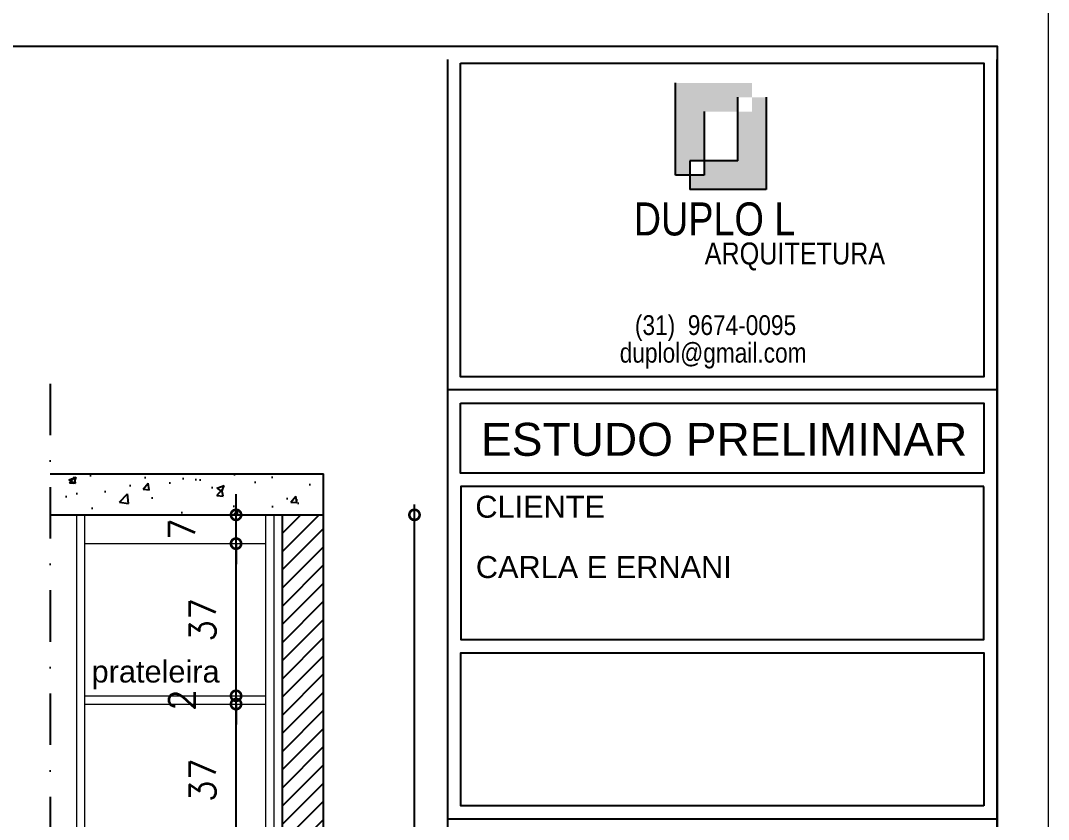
# Model space of a CAD drawing. Extents: x 126968 to 132038, y -1805 to 3860.
# Drawn here: x 131787.9 to 132037.7, y 619.3 to 813.5 of the extents above; entities that cross this region are included whole.
import ezdxf
from ezdxf.enums import TextEntityAlignment as Align

# ---------------------------------------------------------------- set-up
doc = ezdxf.new("R2010")
doc.units = 0
doc.header["$MEASUREMENT"] = 0
doc.header["$PDMODE"] = 3
doc.linetypes.add('DASHDOT', pattern=[1, 0.5, -0.25, 0, -0.25])
doc.layers.get('0').update_dxf_attribs({"linetype": 'CONTINUOUS'})
doc.layers.get('Defpoints').update_dxf_attribs({"linetype": 'CONTINUOUS'})
for name, color, linetype in [('ARQ-CARIMBO', 1, 'CONTINUOUS'), ('PENA01', 1, 'CONTINUOUS'), ('PENA02', 2, 'CONTINUOUS'), ('PENA03', 3, 'CONTINUOUS'), ('Pena05', 5, 'CONTINUOUS'), ('PENA06', 6, 'CONTINUOUS')]:
    doc.layers.add(name, color=color, linetype=linetype)
for name, color, linetype, lineweight in [('COTA', 8, 'CONTINUOUS', 5), ('PENA 02', 2, 'CONTINUOUS', 9), ('PENA 03', 3, 'CONTINUOUS', 15), ('PENA 05', 5, 'CONTINUOUS', 25)]:
    doc.layers.add(name, color=color, linetype=linetype, lineweight=lineweight)
doc.styles.add('Arial', font='arial.ttf', dxfattribs={"height": 0.3125})
doc.styles.add('R80E25', font='arial.ttf')
doc.styles.add('SR80', font='arial.ttf', dxfattribs={"height": 5})
doc.styles.get("Standard").update_dxf_attribs({"font": 'romans.shx'})
doc.dimstyles.new('COTAS_1_25', dxfattribs={"dimscale": 25, "dimtxt": 0.25, "dimasz": 0.2, "dimexe": 0.1, "dimexo": 0.2, "dimgap": 0.2, "dimtad": 1, "dimdsep": 46, "dimtxsty": 'Standard', "dimblk1": 'DOTSMALL', "dimblk2": 'DOTSMALL', "dimsah": 1, "dimcen": 0.1, "dimdle": 0.1, "dimse1": 1, "dimse2": 1, "dimclrt": 2, "dimadec": 0, "dimazin": 0, "dimtfac": 1, "dimtmove": 2, "dimatfit": 3, "dimldrblk": 'DOTSMALL', "dimfxl": 1, "dimtolj": 1, "dimtzin": 0, "dimarcsym": 0})

# ---------------------------------------------------------------- blocks, each defined once
blk = doc.blocks.new('_DOTSMALL')
at = {"color": 0, "linetype": 'ByBlock', "const_width": 0.5}
blk.add_lwpolyline([(-0.0625, 0, 1), (0.0625, 0, 1)], format="xyb", close=True, dxfattribs=at)
blk = doc.blocks.new('*D180')
at = {"layer": 'COTA', "color": 0, "lineweight": -2, "transparency": 16777216}
blk.add_line((131840.27, 607.88), (131840.27, 649.88), dxfattribs=at)
at = {"layer": 'Defpoints', "color": 0, "transparency": 16777216}
for p in [(131840.27, 647.38), (131847.55, 647.38), (131847.55, 610.38)]:
    blk.add_point(p, dxfattribs=at)
at = {"layer": 'COTA', "color": 0, "lineweight": -2, "transparency": 16777216, "xscale": 5, "yscale": 5, "zscale": 5}
for p, rotation in [((131840.27, 647.38), 90), ((131840.27, 610.38), 270)]:
    blk.add_blockref('_DOTSMALL', p, dxfattribs=dict(at, rotation=rotation))
at = {"layer": 'COTA', "color": 2, "transparency": 16777216, "insert": (131832.14, 628.88), "char_height": 6.25, "attachment_point": 5, "rotation": 90}
blk.add_mtext('\\A1;37', dxfattribs=at)
blk = doc.blocks.new('*D181')
at = {"layer": 'COTA', "color": 0, "lineweight": -2, "transparency": 16777216}
for p, q in [((131840.27, 649.38), (131840.27, 654.38)), ((131840.27, 647.38), (131840.27, 649.38)), ((131840.27, 647.38), (131840.27, 642.38))]:
    blk.add_line(p, q, dxfattribs=at)
at = {"layer": 'Defpoints', "color": 0, "transparency": 16777216}
for p in [(131840.27, 649.38), (131847.55, 649.38), (131847.55, 647.38)]:
    blk.add_point(p, dxfattribs=at)
at = {"layer": 'COTA', "color": 0, "lineweight": -2, "transparency": 16777216, "xscale": 5, "yscale": 5, "zscale": 5}
for p, rotation in [((131840.27, 649.38), 270), ((131840.27, 647.38), 90)]:
    blk.add_blockref('_DOTSMALL', p, dxfattribs=dict(at, rotation=rotation))
at = {"layer": 'COTA', "color": 2, "transparency": 16777216, "insert": (131827.14, 648.38), "char_height": 6.25, "attachment_point": 5, "rotation": 90}
blk.add_mtext('\\A1;2', dxfattribs=at)
blk = doc.blocks.new('*D182')
at = {"layer": 'COTA', "color": 0, "lineweight": -2, "transparency": 16777216}
blk.add_line((131840.27, 646.88), (131840.27, 688.88), dxfattribs=at)
at = {"layer": 'Defpoints', "color": 0, "transparency": 16777216}
for p in [(131840.27, 686.38), (131847.55, 686.38), (131847.55, 649.38)]:
    blk.add_point(p, dxfattribs=at)
at = {"layer": 'COTA', "color": 0, "lineweight": -2, "transparency": 16777216, "xscale": 5, "yscale": 5, "zscale": 5}
for p, rotation in [((131840.27, 686.38), 90), ((131840.27, 649.38), 270)]:
    blk.add_blockref('_DOTSMALL', p, dxfattribs=dict(at, rotation=rotation))
at = {"layer": 'COTA', "color": 2, "transparency": 16777216, "insert": (131832.14, 667.88), "char_height": 6.25, "attachment_point": 5, "rotation": 90}
blk.add_mtext('\\A1;37', dxfattribs=at)
blk = doc.blocks.new('*D183')
at = {"layer": 'COTA', "color": 0, "lineweight": -2, "transparency": 16777216}
for p, q in [((131840.27, 693.38), (131840.27, 698.38)), ((131840.27, 686.38), (131840.27, 693.38)), ((131840.27, 686.38), (131840.27, 681.38))]:
    blk.add_line(p, q, dxfattribs=at)
at = {"layer": 'Defpoints', "color": 0, "transparency": 16777216}
for p in [(131840.27, 693.38), (131847.55, 693.38), (131847.55, 686.38)]:
    blk.add_point(p, dxfattribs=at)
at = {"layer": 'COTA', "color": 0, "lineweight": -2, "transparency": 16777216, "xscale": 5, "yscale": 5, "zscale": 5}
for p, rotation in [((131840.27, 693.38), 270), ((131840.27, 686.38), 90)]:
    blk.add_blockref('_DOTSMALL', p, dxfattribs=dict(at, rotation=rotation))
at = {"layer": 'COTA', "color": 2, "transparency": 16777216, "insert": (131827.14, 689.88), "char_height": 6.25, "attachment_point": 5, "rotation": 90}
blk.add_mtext('\\A1;7', dxfattribs=at)
blk = doc.blocks.new('*D184')
at = {"layer": 'COTA', "color": 0, "lineweight": -2, "transparency": 16777216}
blk.add_line((131883.64, 440.88), (131883.64, 695.88), dxfattribs=at)
at = {"layer": 'Defpoints', "color": 0, "transparency": 16777216}
for p in [(131851.55, 693.38), (131883.64, 693.38), (131851.55, 443.38)]:
    blk.add_point(p, dxfattribs=at)
at = {"layer": 'COTA', "color": 0, "lineweight": -2, "transparency": 16777216, "xscale": 5, "yscale": 5, "zscale": 5}
for p, rotation in [((131883.64, 693.38), 90), ((131883.64, 443.38), 270)]:
    blk.add_blockref('_DOTSMALL', p, dxfattribs=dict(at, rotation=rotation))
at = {"layer": 'COTA', "color": 2, "transparency": 16777216, "insert": (131875.52, 568.38), "char_height": 6.25, "attachment_point": 5, "rotation": 90}
blk.add_mtext('\\A1;250', dxfattribs=at)

msp = doc.modelspace()

# ---------------------------------------------------------------- hatches: boundary and pattern name
at = {"layer": 'PENA01'}
h = msp.add_hatch(color=256, dxfattribs=at)
h.paths.add_polyline_path([(131969.164, 794.915), (131965.684, 794.915), (131965.684, 791.435), (131962.203, 791.435), (131962.203, 779.467), (131954.046, 779.467), (131954.046, 775.987), (131950.566, 775.987), (131950.566, 772.507), (131969.164, 772.507)])
h.paths.add_polyline_path([(131954.046, 791.435), (131962.203, 791.435), (131962.203, 794.915), (131965.684, 794.915), (131965.684, 798.395), (131947.085, 798.395), (131947.085, 775.987), (131950.566, 775.987), (131950.566, 779.467), (131954.046, 779.467)])
at = {"layer": 'PENA06'}
h = msp.add_hatch(dxfattribs=at)
h.set_pattern_fill('AR-CONC', color=256, scale=2.5)
h.set_pattern_definition([(50, (89722.718, -6181.815), (17.9315046, -1.5688034), [1.875, -20.625]), (355, (89722.718, -6181.815), (-3.468783, 18.804803), [1.5, -16.5]), (100.451444, (89724.212, -6181.946), (14.462721, 17.236), [1.593505, -17.528553]), (46.1842, (89722.718, -6176.815), (26.681033, -4.137982), [2.8125, -30.9375]), (96.635635, (89724.941, -6177.16), (23.366549, 24.352965), [2.390259, -26.292844]), (351.184164, (89722.718, -6176.815), (23.366549, 24.352965), [2.25, -24.75]), (21, (89725.218, -6178.065), (14.9226763, -10.0654723), [1.875, -20.625]), (326, (89725.218, -6178.065), (6.082883, 18.128751), [1.5, -16.5]), (71.451445, (89726.462, -6178.904), (21.0055594, 8.063279), [1.593505, -17.528553]), (37.5, (89722.718, -6181.8153), (0.3039964, 8.3223463), [0, -16.3, 0, -16.75, 0, -16.5625]), (7.5, (89722.718, -6181.815), (6.5767384, 9.8602928), [0, -9.55, 0, -15.925, 0, -6.3125]), (327.5, (89717.143, -6181.8153), (13.3455609, -0.5638718), [0, -6.25, 0, -19.5, 0, -25.875]), (317.5, (89714.643, -6181.815), (14.5796542, 2.5026246), [0, -8.125, 0, -12.95, 0, -18.375])])
h.paths.add_polyline_path([(131861.545, 703.377), (131795.068, 703.377), (131795.068, 693.377), (131861.545, 693.377)])
h.paths.add_polyline_path([(131861.545, 443.377), (131795.068, 443.377), (131795.068, 433.377), (131861.545, 433.377)])
h = msp.add_hatch(dxfattribs=at)
h.set_pattern_fill('ANSI31', color=256, scale=25)
h.set_pattern_definition([(45, (89722.718, -6181.8153), (-2.2097087, 2.2097087), [])])
h.paths.add_polyline_path([(131861.545, 693.377), (131851.545, 693.377), (131851.545, 443.377), (131861.545, 443.377)])

# ---------------------------------------------------------------- linework, layer by layer
at = {"linetype": 'DASHDOT', "ltscale": 25}
msp.add_line((131795.068, 725.241), (131795.068, 410.013), dxfattribs=at)
at = {"layer": 'ARQ-CARIMBO', "color": 5}
msp.add_line((132025.243, 619.422), (131891.649, 619.422), dxfattribs=at)
at = {"layer": 'PENA 02', "linetype": 'Continuous'}
for p, q in [((131803.545, 649.377), (131847.545, 649.377)), ((131803.545, 647.377), (131847.545, 647.377))]:
    msp.add_line(p, q, dxfattribs=at)
at = {"layer": 'PENA 03'}
for p, q in [((131801.545, 443.377), (131801.545, 693.377)), ((131803.545, 443.377), (131803.545, 693.377)), ((131847.545, 443.377), (131847.545, 693.377)), ((131849.545, 443.377), (131849.545, 693.377)), ((131803.545, 686.377), (131847.545, 686.377))]:
    msp.add_line(p, q, dxfattribs=at)
msp.add_lwpolyline([(131295.243, 294.797), (132037.743, 294.797), (132037.743, 819.797), (131295.243, 819.797)], close=True, dxfattribs=at)
at = {"layer": 'PENA 05'}
for p, q in [((131337.743, 807.297), (131997.537, 807.297)), ((131891.649, 804.079), (131891.649, 307.297)), ((132025.243, 307.297), (132025.243, 804.079))]:
    msp.add_line(p, q, dxfattribs=at)
msp.add_lwpolyline([(131337.743, 807.297), (132025.243, 807.297), (132025.243, 307.297), (131337.743, 307.297)], close=True, dxfattribs=at)
at = {"layer": 'PENA01'}
for p, q in [((131947.085, 775.987), (131947.085, 798.395)), ((131962.203, 779.467), (131962.203, 794.915)), ((131969.164, 794.915), (131969.164, 772.507)), ((131954.046, 791.435), (131954.046, 775.987)), ((131962.203, 779.467), (131950.566, 779.467)), ((131950.566, 779.467), (131950.566, 772.507)), ((131954.046, 775.987), (131947.085, 775.987)), ((131969.164, 772.507), (131950.566, 772.507))]:
    msp.add_line(p, q, dxfattribs=at)
for points in [[(131894.855, 803.197), (132022.037, 803.197), (132022.037, 726.946), (131894.855, 726.946)], [(131894.855, 720.533), (132022.037, 720.533), (132022.037, 703.544), (131894.855, 703.544)], [(132022.037, 700.305), (131894.888, 700.305), (131894.888, 663.086), (132022.037, 663.086)], [(132022.037, 622.628), (131894.888, 622.628), (131894.888, 659.847), (132022.037, 659.847)]]:
    msp.add_lwpolyline(points, close=True, dxfattribs=at)
at = {"layer": 'Pena05', "color": 5}
msp.add_line((132025.243, 723.74), (131891.649, 723.74), dxfattribs=at)
at = {"layer": 'PENA06'}
for p, q in [((131795.068, 703.377), (131861.545, 703.377)), ((131861.545, 433.377), (131861.545, 703.377)), ((131795.068, 693.377), (131861.545, 693.377)), ((131851.545, 443.377), (131851.545, 693.377))]:
    msp.add_line(p, q, dxfattribs=at)

# ---------------------------------------------------------------- texts
at = {"layer": 'PENA01'}
for s, insert, char_height, width, attachment_point, style in [('{\\fArial Narrow|b0|i0|c0|p34;ARQUITETURA}', (131976.112, 759.59), 5.34375, 95.84335, 2, 'R80E25'), ('{\\fArial Narrow|b0|i0|c0|p34;(31)  9674-0095}', (131937.22, 741.912), 4.80938, 153.4725, 1, 'SR80'), ('{\\fArial Narrow|b0|i0|c0|p34;duplol@gmail.com}', (131933.536, 735.202), 4.80938, 153.4725, 1, 'SR80')]:
    msp.add_mtext(s, dxfattribs=dict(at, insert=insert, char_height=char_height, width=width, attachment_point=attachment_point, style=style))
at = {"layer": 'PENA02', "color": 2, "style": 'Arial'}
for s, p in [('CLIENTE', (131898.436, 692.685)), ('prateleira', (131805.155, 652.616))]:
    msp.add_text(s, height=5.3438, dxfattribs=at).set_placement(p)
at = {"layer": 'PENA03', "color": 3, "style": 'Arial'}
msp.add_text('ESTUDO PRELIMINAR', height=8.01562, dxfattribs=at).set_placement((131958.918, 707.73), align=Align.CENTER)
msp.add_text('CARLA E ERNANI', height=5.34375, dxfattribs=at).set_placement((131898.555, 678.017))
at = {"layer": 'PENA03', "insert": (131956.585, 769.328), "char_height": 8.01562, "width": 136.30888, "attachment_point": 2, "style": 'R80E25'}
msp.add_mtext('{\\fArial Narrow|b0|i0|c0|p34;DUPLO L}', dxfattribs=at)

# ---------------------------------------------------------------- dimensions: what is measured, and where the dimension line sits
at = {"layer": 'COTA'}
for base, p1, p2, picture, middle in [((131840.27, 693.377), (131847.545, 686.377), (131847.545, 693.377), '*D183', (131827.145, 689.877)), ((131883.644, 693.377), (131851.545, 443.377), (131851.545, 693.377), '*D184', (131875.519, 568.377)), ((131840.27, 686.377), (131847.545, 649.377), (131847.545, 686.377), '*D182', (131832.145, 667.877)), ((131840.27, 649.377), (131847.545, 647.377), (131847.545, 649.377), '*D181', (131827.145, 648.377)), ((131840.27, 647.377), (131847.545, 610.377), (131847.545, 647.377), '*D180', (131832.145, 628.877))]:
    dim = msp.add_linear_dim(base=base, p1=p1, p2=p2, angle=90, dimstyle='COTAS_1_25', dxfattribs=at)
    dim.commit()
    dim.dimension.update_dxf_attribs({"geometry": picture, "text_midpoint": middle})

doc.saveas('drawing.dxf')
